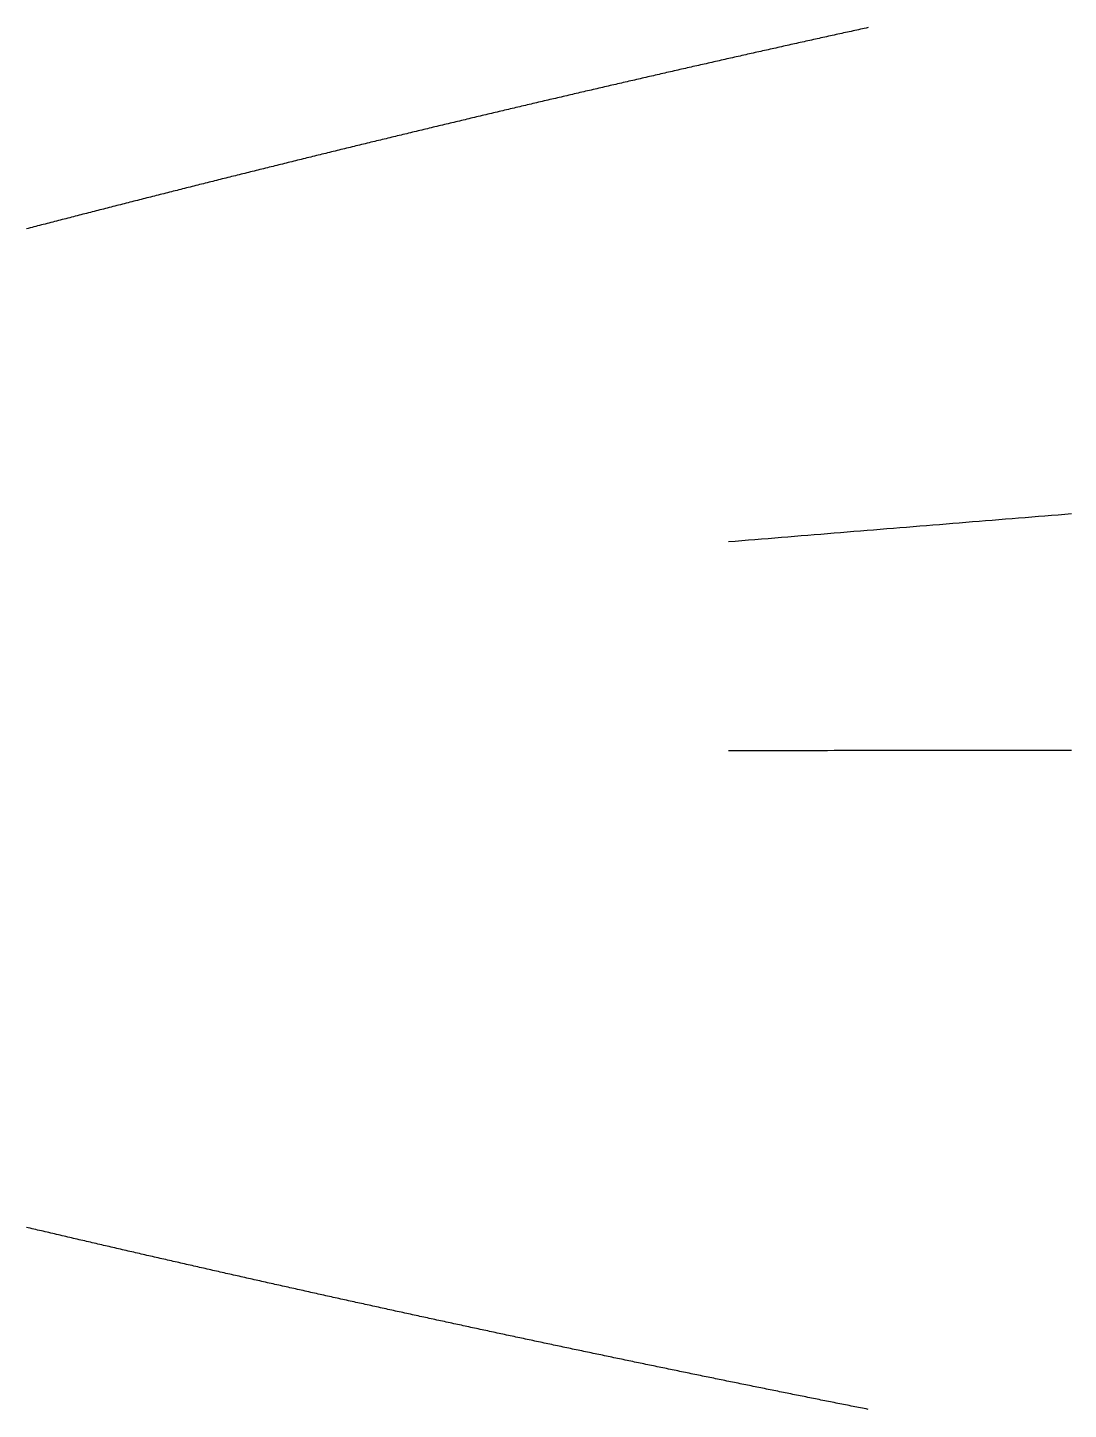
# Model space of a CAD drawing. Header units: metres. Extents: x 0.1 to 1.27, y -0.09 to 0.1.
# Drawn here: x 0.2452 to 0.3921, y -0.0926 to 0.1024 of the extents above; entities that cross this region are included whole.
import ezdxf

# ---------------------------------------------------------------- set-up
doc = ezdxf.new("R2010")
doc.units = ezdxf.units.M

msp = doc.modelspace()

# ---------------------------------------------------------------- linework, layer by layer
at = {"layer": 'CURVE', "color": 5}
for points in [[(0.3638, 0.10243598209555124, 0), (0.3635342542542543, 0.10237786181498942, 0.005204042037599373), (0.36326850850850856, 0.10231971710955111, 0.010408084075198746), (0.3630027627627628, 0.10226154797923627, 0.015612126112798119), (0.362737017017017, 0.10220335442404496, 0.020816168150397493), (0.3624712712712713, 0.10214513644397716, 0.026020210187996867), (0.36220552552552554, 0.10208689403903282, 0.031224252225596237), (0.3619397797797798, 0.10202862720921196, 0.03642829426319561), (0.36167403403403403, 0.10197033595451456, 0.041632336300794985), (0.3614082882882883, 0.10191202027494063, 0.04683637833839436), (0.3611425425425425, 0.1018536801704902, 0.05204042037599373), (0.3608767967967968, 0.10179531564116319, 0.05724446241359311), (0.36061105105105107, 0.10173692668695965, 0.062448504451192474), (0.36034530530530534, 0.10167851330787953, 0.06765254648879185), (0.3600795595595596, 0.10162007550392284, 0.07285658852639122), (0.35981381381381383, 0.10156161327508959, 0.0780606305639906), (0.3595480680680681, 0.10150312662137977, 0.08326467260158997), (0.3592823223223224, 0.10144461554279335, 0.08846871463918934), (0.35901657657657654, 0.1013860800393303, 0.09367275667678872), (0.3587508308308308, 0.1013275201109907, 0.09887679871438809), (0.3584850850850851, 0.1012689357577745, 0.10408084075198747), (0.35821933933933936, 0.10121032697968169, 0.10928488278958684), (0.3579535935935936, 0.10115169377671224, 0.11448892482718621), (0.35768784784784785, 0.10109303614886615, 0.11969296686478559), (0.3574221021021021, 0.10103435409614349, 0.12489700890238495), (0.3571563563563564, 0.10097564761854415, 0.13010105093998434), (0.35689061061061067, 0.10091691671606817, 0.1353050929775837), (0.3566248648648649, 0.10085816138871556, 0.14050913501518308), (0.3563591191191191, 0.10079938163648627, 0.14571317705278244), (0.3560933733733734, 0.10074057745938032, 0.15091721909038183), (0.3558276276276276, 0.1006817488573977, 0.1561212611279812), (0.3555618818818819, 0.10062289583053843, 0.16132530316558058), (0.3552961361361362, 0.10056401837880247, 0.16652934520317994), (0.3550303903903904, 0.1005051165021898, 0.1717333872407793), (0.35476464464464463, 0.10044619020070045, 0.1769374292783787), (0.3544988988988989, 0.10038723947433441, 0.18214147131597805), (0.3542331531531532, 0.10032826432309162, 0.18734551335357744), (0.35396740740740745, 0.10026926474697218, 0.1925495553911768), (0.35370166166166167, 0.10021024074597594, 0.19775359742877618), (0.35343591591591594, 0.10015119232010304, 0.20295763946637554), (0.3531701701701702, 0.10009211946935337, 0.20816168150397493), (0.35290442442442443, 0.10003302219372698, 0.2133657235415743), (0.35263867867867865, 0.09997390049322383, 0.21856976557917368), (0.3523729329329329, 0.0999147543678439, 0.22377380761677304), (0.3521071871871872, 0.09985558381758727, 0.22897784965437243), (0.35184144144144147, 0.09979638884245384, 0.2341818916919718), (0.3515756956956957, 0.09973716944244364, 0.23938593372957118), (0.3513099499499499, 0.09967792561755665, 0.24458997576717054), (0.3510442042042042, 0.0996186573677929, 0.2497940178047699), (0.3507784584584585, 0.09955936469315238, 0.2549980598423693), (0.3505127127127128, 0.099500047593635, 0.2602021018799687), (0.350246966966967, 0.09944070606924085, 0.265406143917568), (0.3499812212212212, 0.09938134011996988, 0.2706101859551674), (0.34971547547547543, 0.09932194974582206, 0.2758142279927668), (0.3494497297297297, 0.09926253494679747, 0.28101827003036617), (0.349183983983984, 0.09920309572289604, 0.2862223120679655), (0.34891823823823825, 0.09914363207411778, 0.2914263541055649), (0.3486524924924925, 0.09908414400046266, 0.2966303961431643), (0.34838674674674674, 0.09902463150193068, 0.30183443818076366), (0.348121001001001, 0.09896509457852186, 0.307038480218363), (0.3478552552552553, 0.09890553323023618, 0.3122425222559624), (0.34758950950950956, 0.09884594745707362, 0.3174465642935618), (0.3473237637637638, 0.09878633725903417, 0.32265060633116116), (0.34705801801801806, 0.09872670263611785, 0.3278546483687605), (0.3467922722722723, 0.09866704358832465, 0.3330586904063599), (0.3465265265265265, 0.09860736011565456, 0.33826273244395927), (0.34626078078078076, 0.09854765221810753, 0.3434667744815586), (0.34599503503503504, 0.09848791989568363, 0.348670816519158), (0.3457292892892893, 0.09842816314838282, 0.3538748585567574), (0.3454635435435436, 0.09836838197620508, 0.35907890059435676), (0.3451977977977978, 0.0983085763791504, 0.3642829426319561), (0.3449320520520521, 0.09824874635721881, 0.3694869846695555), (0.3446663063063063, 0.09818889191041025, 0.3746910267071549), (0.34440056056056056, 0.09812901303872476, 0.37989506874475426), (0.34413481481481484, 0.09806910974216232, 0.3850991107823536), (0.3438690690690691, 0.09800918202072291, 0.390303152819953), (0.34360332332332333, 0.09794922987440653, 0.39550719485755237), (0.34333757757757755, 0.09788925330321317, 0.40071123689515176), (0.3430718318318318, 0.09782925230714286, 0.4059152789327511), (0.3428060860860861, 0.09776922688619555, 0.4111193209703505), (0.34254034034034037, 0.09770917704037126, 0.41632336300794986), (0.34227459459459464, 0.09764910276966995, 0.4215274050455492), (0.34200884884884886, 0.09758900407409163, 0.4267314470831486), (0.3417431031031031, 0.09752888095363632, 0.431935489120748), (0.3414773573573574, 0.09746873340830402, 0.43713953115834736), (0.3412116116116117, 0.09740856143809465, 0.4423435731959467), (0.3409458658658659, 0.09734836504300824, 0.4475476152335461), (0.34068012012012017, 0.09728814422304481, 0.45275165727114547), (0.3404143743743744, 0.09722789897820434, 0.45795569930874486), (0.3401486286286286, 0.09716762930848681, 0.4631597413463442), (0.3398828828828829, 0.09710733521389224, 0.4683637833839436), (0.3396171371371371, 0.0970470166944206, 0.47356782542154297), (0.3393513913913914, 0.0969866737500719, 0.47877186745914235), (0.3390856456456457, 0.09692630638084612, 0.4839759094967417), (0.3388198998998999, 0.09686591458674325, 0.4891799515343411), (0.3385541541541542, 0.0968054983677633, 0.49438399357194046), (0.3382884084084084, 0.09674505772390622, 0.4995880356095398), (0.3380226626626627, 0.09668459265517207, 0.5047920776471392), (0.33775691691691695, 0.09662410316156081, 0.5099961196847386), (0.33749117117117117, 0.09656358924307243, 0.515200161722338), (0.33722542542542544, 0.09650305089970694, 0.5204042037599373), (0.33695967967967966, 0.0964424881314643, 0.5256082457975367), (0.33669393393393393, 0.09638190093834453, 0.530812287835136), (0.3364281881881882, 0.09632128932034764, 0.5360163298727354), (0.3361624424424425, 0.0962606532774736, 0.5412203719103348), (0.33589669669669675, 0.09619999280972241, 0.5464244139479342), (0.33563095095095097, 0.09613930791709402, 0.5516284559855336), (0.3353652052052052, 0.09607859859958852, 0.556832498023133), (0.33509945945945946, 0.09601786485720581, 0.5620365400607323), (0.33483371371371373, 0.09595710668994593, 0.5672405820983317), (0.334567967967968, 0.09589632409780888, 0.572444624135931), (0.3343022222222222, 0.09583551708079459, 0.5776486661735304), (0.3340364764764765, 0.09577468563890314, 0.5828527082111298), (0.3337707307307307, 0.0957138297721345, 0.5880567502487292), (0.333504984984985, 0.09565294948048862, 0.5932607922863286), (0.33323923923923926, 0.09559204476396552, 0.5984648343239279), (0.3329734934934935, 0.09553111562256518, 0.6036688763615273), (0.33270774774774775, 0.09547016205628765, 0.6088729183991266), (0.332442002002002, 0.09540918406513288, 0.614076960436726), (0.3321762562562563, 0.09534818164910085, 0.6192810024743254), (0.33191051051051057, 0.09528715480819158, 0.6244850445119248), (0.3316447647647648, 0.09522610354240504, 0.6296890865495242), (0.331379019019019, 0.09516502785174123, 0.6348931285871235), (0.3311132732732733, 0.09510392773620018, 0.6400971706247229), (0.33084752752752755, 0.09504280319578183, 0.6453012126623223), (0.33058178178178177, 0.09498165423048618, 0.6505052546999216), (0.330316036036036, 0.09492048084031325, 0.655709296737521), (0.3300502902902903, 0.09485928302526306, 0.6609133387751204), (0.3297845445445446, 0.09479806078533555, 0.6661173808127198), (0.32951879879879886, 0.09473681412053075, 0.6713214228503191), (0.3292530530530531, 0.0946755430308486, 0.6765254648879185), (0.3289873073073073, 0.09461424751628915, 0.6817295069255179), (0.32872156156156157, 0.09455292757685235, 0.6869335489631172), (0.32845581581581584, 0.09449158321253821, 0.6921375910007166), (0.32819007007007006, 0.09443021442334677, 0.697341633038316), (0.32792432432432433, 0.09436882120927796, 0.7025456750759154), (0.3276585785785786, 0.09430740357033178, 0.7077497171135148), (0.3273928328328328, 0.09424596150650827, 0.7129537591511141), (0.3271270870870871, 0.09418449501780739, 0.7181578011887135), (0.32686134134134137, 0.09412300410422911, 0.7233618432263129), (0.32659559559559564, 0.09406148876577348, 0.7285658852639122), (0.32632984984984986, 0.09399994900244044, 0.7337699273015116), (0.32606410410410414, 0.09393838481423002, 0.738973969339111), (0.32579835835835835, 0.09387679620114221, 0.7441780113767104), (0.3255326126126126, 0.09381518316317697, 0.7493820534143097), (0.3252668668668669, 0.09375354570033437, 0.7545860954519091), (0.3250011211211211, 0.0936918838126143, 0.7597901374895085), (0.3247353753753754, 0.09363019750001682, 0.7649941795271078), (0.32446962962962966, 0.09356848676254191, 0.7701982215647072), (0.3242038838838839, 0.09350675160018956, 0.7754022636023066), (0.32393813813813815, 0.09344499201295976, 0.780606305639906), (0.32367239239239237, 0.09338320800085252, 0.7858103476775053), (0.32340664664664664, 0.09332139956386783, 0.7910143897151047), (0.3231409009009009, 0.09325956670200565, 0.7962184317527041), (0.3228751551551552, 0.093197709415266, 0.8014224737903035), (0.32260940940940946, 0.09313582770364894, 0.8066265158279028), (0.3223436636636637, 0.09307392156715433, 0.8118305578655022), (0.32207791791791796, 0.09301199100578225, 0.8170345999031016), (0.3218121721721722, 0.09295003601953267, 0.822238641940701), (0.32154642642642645, 0.09288805660840559, 0.8274426839783003), (0.3212806806806807, 0.09282605277240101, 0.8326467260158997), (0.32101493493493494, 0.0927640245115189, 0.8378507680534991), (0.32074918918918915, 0.09270197182575923, 0.8430548100910984), (0.3204834434434435, 0.09263989471512213, 0.8482588521286978), (0.32021769769769776, 0.09257779317960745, 0.8534628941662972), (0.31995195195195203, 0.09251566721921521, 0.8586669362038966), (0.31968620620620625, 0.09245351683394543, 0.863870978241496), (0.31942046046046046, 0.09239134202379808, 0.8690750202790953), (0.3191547147147147, 0.09232914278877317, 0.8742790623166947), (0.3188889689689689, 0.09226691912887071, 0.8794831043542941), (0.31862322322322323, 0.0922046710440907, 0.8846871463918934), (0.3183574774774775, 0.0921423985344331, 0.8898911884294928), (0.3180917317317318, 0.0920801015998979, 0.8950952304670922), (0.317825985985986, 0.09201778024048511, 0.9002992725046916), (0.3175602402402402, 0.09195543445619471, 0.9055033145422909), (0.3172944944944945, 0.09189306424702673, 0.9107073565798903), (0.31702874874874876, 0.09183066961298111, 0.9159113986174897), (0.31676300300300303, 0.09176825055405789, 0.921115440655089), (0.3164972572572573, 0.09170580707025706, 0.9263194826926884), (0.3162315115115115, 0.09164333916157856, 0.9315235247302878), (0.31596576576576574, 0.09158084682802246, 0.9367275667678872), (0.31570002002002, 0.09151833006958869, 0.9419316088054865), (0.3154342742742743, 0.09145578888627727, 0.9471356508430859), (0.31516852852852856, 0.09139322327808821, 0.9523396928806853), (0.3149027827827828, 0.09133063324502144, 0.9575437349182847), (0.31463703703703705, 0.09126801878707706, 0.962747776955884), (0.31437129129129127, 0.09120537990425498, 0.9679518189934834), (0.31410554554554554, 0.09114271659655522, 0.9731558610310828), (0.3138397997997998, 0.09108002886397777, 0.9783599030686821), (0.3135740540540541, 0.09101731670652262, 0.9835639451062815), (0.31330830830830836, 0.09095458012418976, 0.9887679871438809), (0.3130425625625626, 0.0908918191169792, 0.9939720291814803), (0.3127768168168168, 0.09082903368489093, 0.9991760712190796), (0.31251107107107107, 0.09076622382792493, 1.004380113256679), (0.3122453253253253, 0.09070338954608118, 1.0095841552942784), (0.31197957957957956, 0.09064053083935973, 1.0147881973318778), (0.31171383383383383, 0.09057764770776054, 1.0199922393694771), (0.3114480880880881, 0.0905147401512836, 1.0251962814070765), (0.3111823423423424, 0.0904518081699289, 1.030400323444676), (0.3109165965965966, 0.0903888517636964, 1.0356043654822753), (0.31065085085085087, 0.09032587093258618, 1.0408084075198747), (0.31038510510510514, 0.09026286567659819, 1.046012449557474), (0.3101193593593594, 0.09019983599573239, 1.0512164915950735), (0.30985361361361363, 0.09013678188998885, 1.0564205336326729), (0.30958786786786785, 0.09007370335936746, 1.061624575670272), (0.3093221221221221, 0.0900106004038683, 1.0668286177078714), (0.3090563763763764, 0.08994747302349135, 1.0720326597454708), (0.30879063063063067, 0.08988432121823656, 1.0772367017830702), (0.30852488488488494, 0.08982114498810395, 1.0824407438206696), (0.30825913913913916, 0.08975794433309352, 1.087644785858269), (0.3079933933933934, 0.08969471925320527, 1.0928488278958683), (0.30772764764764765, 0.08963146974843916, 1.0980528699334677), (0.3074619019019019, 0.08956819581879524, 1.1032569119710671), (0.3071961561561562, 0.08950489746427345, 1.1084609540086665), (0.3069304104104104, 0.0894415746848738, 1.113664996046266), (0.3066646646646647, 0.08937822748059626, 1.1188690380838653), (0.3063989189189189, 0.0893148558514409, 1.1240730801214647), (0.3061331731731732, 0.08925145979740763, 1.129277122159064), (0.30586742742742745, 0.0891880393184965, 1.1344811641966634), (0.30560168168168167, 0.08912459441470744, 1.1396852062342626), (0.305335935935936, 0.08906112508604055, 1.144889248271862), (0.3050701901901902, 0.08899763133249569, 1.1500932903094614), (0.30480444444444443, 0.08893411315407297, 1.1552973323470608), (0.3045386986986987, 0.08887057055077231, 1.1605013743846602), (0.304272952952953, 0.08880700352259374, 1.1657054164222596), (0.30400720720720725, 0.08874341206953723, 1.170909458459859), (0.30374146146146147, 0.08867979619160277, 1.1761135004974583), (0.30347571571571574, 0.0886161558887904, 1.1813175425350577), (0.30320996996996996, 0.08855249116110009, 1.186521584572657), (0.3029442242242242, 0.08848880200853176, 1.1917256266102565), (0.30267847847847845, 0.08842508843108553, 1.1969296686478559), (0.3024127327327327, 0.08836135042876132, 1.2021337106854553), (0.302146986986987, 0.08829758800155915, 1.2073377527230547), (0.30188124124124127, 0.08823380114947899, 1.212541794760654), (0.3016154954954955, 0.08816998987252081, 1.2177458367982532), (0.30134974974974976, 0.08810615417068467, 1.2229498788358526), (0.30108400400400404, 0.08804229404397053, 1.228153920873452), (0.3008182582582583, 0.08797840949237838, 1.2333579629110514), (0.3005525125125125, 0.08791450051590821, 1.2385620049486508), (0.30028676676676674, 0.08785056711456, 1.2437660469862502), (0.300021021021021, 0.0877866092883338, 1.2489700890238495), (0.2997552752752753, 0.08772262703722959, 1.254174131061449), (0.29948952952952956, 0.0876586203612473, 1.2593781730990483), (0.29922378378378384, 0.08759458926038698, 1.2645822151366477), (0.29895803803803805, 0.0875305337346486, 1.269786257174247), (0.29869229229229227, 0.08746645378403217, 1.2749902992118465), (0.29842654654654655, 0.08740234940853768, 1.2801943412494459), (0.29816080080080076, 0.08733822060816511, 1.2853983832870453), (0.29789505505505504, 0.08727406738291446, 1.2906024253246446), (0.29762930930930925, 0.0872098897327857, 1.2958064673622438), (0.2973635635635636, 0.08714568765777893, 1.3010105093998432), (0.2970978178178178, 0.087081461157894, 1.3062145514374426), (0.2968320720720721, 0.08701721023313098, 1.311418593475042), (0.29656632632632635, 0.08695293488348987, 1.3166226355126414), (0.29630058058058056, 0.08688863510897064, 1.3218266775502407), (0.29603483483483484, 0.08682431090957325, 1.3270307195878401), (0.2957690890890891, 0.08675996228529778, 1.3322347616254395), (0.2955033433433433, 0.08669558923614414, 1.337438803663039), (0.2952375975975976, 0.08663119176211237, 1.3426428457006383), (0.2949718518518519, 0.08656676986320246, 1.3478468877382377), (0.29470610610610615, 0.08650232353941441, 1.353050929775837), (0.2944403603603604, 0.08643785279074816, 1.3582549718134365), (0.29417461461461464, 0.08637335761720376, 1.3634590138510359), (0.29390886886886886, 0.08630883801878118, 1.3686630558886352), (0.2936431231231231, 0.08624429399548042, 1.3738670979262344), (0.29337737737737735, 0.08617972554730147, 1.3790711399638338), (0.2931116316316316, 0.08611513267424435, 1.3842751820014332), (0.2928458858858859, 0.08605051537630902, 1.3894792240390326), (0.29258014014014017, 0.0859858736534955, 1.394683266076632), (0.2923143943943944, 0.08592120750580373, 1.3998873081142313), (0.29204864864864866, 0.08585651693323376, 1.4050913501518307), (0.29178290290290293, 0.08579180193578557, 1.4102953921894301), (0.29151715715715715, 0.08572706251345912, 1.4154994342270295), (0.2912514114114114, 0.08566229866625447, 1.420703476264629), (0.29098566566566564, 0.08559751039417153, 1.4259075183022283), (0.2907199199199199, 0.08553269769721039, 1.4311115603398277), (0.29045417417417413, 0.08546786057537098, 1.436315602377427), (0.2901884284284284, 0.08540299902865327, 1.4415196444150264), (0.28992268268268273, 0.08533811305705734, 1.4467236864526258), (0.28965693693693695, 0.08527320266058307, 1.451927728490225), (0.2893911911911912, 0.08520826783923055, 1.4571317705278244), (0.28912544544544544, 0.08514330859299978, 1.4623358125654238), (0.28885969969969966, 0.08507832492189064, 1.4675398546030232), (0.288593953953954, 0.08501331682590325, 1.4727438966406226), (0.28832820820820815, 0.08494828430503751, 1.477947938678222), (0.2880624624624625, 0.0848832273592935, 1.4831519807158213), (0.28779671671671675, 0.08481814598867116, 1.4883560227534207), (0.28753097097097097, 0.08475304019317045, 1.49356006479102), (0.28726522522522524, 0.08468790997279144, 1.4987641068286195), (0.28699947947947946, 0.08462275532753408, 1.5039681488662189), (0.28673373373373373, 0.08455757625739836, 1.5091721909038183), (0.286467987987988, 0.08449237276238432, 1.5143762329414177), (0.2862022422422422, 0.08442714484249188, 1.519580274979017), (0.2859364964964965, 0.08436189249772107, 1.5247843170166164), (0.2856707507507507, 0.0842966157280719, 1.5299883590542156), (0.28540500500500504, 0.08423131453354436, 1.535192401091815), (0.28513925925925926, 0.08416598891413844, 1.5403964431294144), (0.2848735135135135, 0.08410063886985408, 1.5456004851670138), (0.2846077677677678, 0.08403526440069138, 1.5508045272046131), (0.284342022022022, 0.08396986550665024, 1.5560085692422125), (0.28407627627627624, 0.08390444218773069, 1.561212611279812), (0.2838105305305305, 0.08383899444393271, 1.5664166533174113), (0.2835447847847848, 0.08377352227525632, 1.5716206953550107), (0.2832790390390391, 0.08370802568170152, 1.57682473739261), (0.28301329329329333, 0.08364250466326824, 1.5820287794302095), (0.28274754754754755, 0.08357695921995653, 1.5872328214678089), (0.2824818018018018, 0.08351138935176639, 1.5924368635054083), (0.282216056056056, 0.08344579505869773, 1.5976409055430076), (0.2819503103103103, 0.08338017634075065, 1.602844947580607), (0.28168456456456453, 0.0833145331979251, 1.6080489896182062), (0.2814188188188188, 0.08324886563022107, 1.6132530316558056), (0.2811530730730731, 0.08318317363763858, 1.618457073693405), (0.2808873273273273, 0.08311745722017755, 1.6236611157310044), (0.2806215815815816, 0.08305171637783808, 1.6288651577686037), (0.28035583583583584, 0.08298595111062006, 1.6340691998062031), (0.2800900900900901, 0.08292016141852354, 1.6392732418438025), (0.2798243443443444, 0.08285434730154852, 1.644477283881402), (0.2795585985985986, 0.08278850875969494, 1.6496813259190013), (0.2792928528528528, 0.08272264579296286, 1.6548853679566007), (0.27902710710710704, 0.08265675840135224, 1.6600894099942), (0.27876136136136137, 0.0825908465848631, 1.6652934520317995), (0.27849561561561564, 0.08252491034349539, 1.6704974940693988), (0.27822986986986986, 0.08245894967724912, 1.6757015361069982), (0.27796412412412413, 0.08239296458612429, 1.6809055781445976), (0.27769837837837835, 0.08232695507012089, 1.6861096201821968), (0.2774326326326326, 0.08226092112923893, 1.6913136622197962), (0.2771668868868869, 0.08219486276347839, 1.6965177042573956), (0.2769011411411411, 0.08212877997283924, 1.701721746294995), (0.27663539539539544, 0.08206267275732153, 1.7069257883325943), (0.27636964964964966, 0.0819965411169252, 1.7121298303701937), (0.2761039039039039, 0.08193038505165023, 1.7173338724077931), (0.2758381581581582, 0.08186420456149673, 1.7225379144453925), (0.27557241241241237, 0.08179799964646453, 1.727741956482992), (0.27530666666666664, 0.08173177030655374, 1.7329459985205913), (0.2750409209209209, 0.0816655165417643, 1.7381500405581907), (0.27477517517517513, 0.08159923835209622, 1.74335408259579), (0.2745094294294294, 0.08153293573754952, 1.7485581246333894), (0.2742436836836837, 0.08146660869812417, 1.7537621666709888), (0.27397793793793795, 0.08140025723382016, 1.7589662087085882), (0.2737121921921922, 0.08133388134463748, 1.7641702507461874), (0.2734464464464465, 0.08126748103057613, 1.7693742927837868), (0.2731807007007007, 0.08120105629163608, 1.7745783348213862), (0.27291495495495494, 0.08113460712781735, 1.7797823768589855), (0.2726492092092092, 0.08106813353911994, 1.784986418896585), (0.2723834634634634, 0.08100163552554383, 1.7901904609341843), (0.2721177177177177, 0.080935113087089, 1.7953945029717837), (0.271851971971972, 0.0808685662237555, 1.800598545009383), (0.27158622622622625, 0.08080199493554326, 1.8058025870469825), (0.27132048048048046, 0.08073539922245232, 1.8110066290845819), (0.27105473473473474, 0.08066877908448263, 1.8162106711221813), (0.27078898898898895, 0.08060213452163419, 1.8214147131597807), (0.2705232432432433, 0.08053546553390704, 1.82661875519738), (0.2702574974974975, 0.08046877212130112, 1.8318227972349794), (0.2699917517517518, 0.08040205428381646, 1.8370268392725788), (0.269726006006006, 0.08033531202145301, 1.842230881310178), (0.2694602602602602, 0.0802685453342108, 1.8474349233477774), (0.26919451451451454, 0.08020175422208985, 1.8526389653853768), (0.26892876876876876, 0.08013493868509007, 1.8578430074229761), (0.26866302302302303, 0.08006809872321154, 1.8630470494605755), (0.2683972772772773, 0.0800012343364542, 1.868251091498175), (0.2681315315315315, 0.07993434552481804, 1.8734551335357743), (0.2678657857857858, 0.07986743228830313, 1.8786591755733737), (0.26760004004004, 0.07980049462690934, 1.883863217610973), (0.2673342942942943, 0.07973353254063678, 1.8890672596485725), (0.2670685485485486, 0.0796665460294854, 1.8942713016861719), (0.26680280280280283, 0.07959953509345513, 1.8994753437237712), (0.26653705705705705, 0.07953249973254607, 1.9046793857613706), (0.26627131131131127, 0.07946543994675813, 1.90988342779897), (0.26600556556556554, 0.07939835573609137, 1.9150874698365694), (0.2657398198198198, 0.07933124710054575, 1.9202915118741686), (0.2654740740740741, 0.07926411404012125, 1.925495553911768), (0.26520832832832836, 0.07919695655481788, 1.9306995959493674), (0.2649425825825826, 0.07912977464463562, 1.9359036379869667), (0.26467683683683685, 0.07906256830957452, 1.9411076800245661), (0.2644110910910911, 0.07899533754963449, 1.9463117220621655), (0.26414534534534534, 0.07892808236481556, 1.951515764099765), (0.2638795995995996, 0.07886080275511775, 1.9567198061373643), (0.26361385385385383, 0.07879349872054099, 1.9619238481749637), (0.2633481081081081, 0.07872617026108537, 1.967127890212563), (0.2630823623623623, 0.07865881737675078, 1.9723319322501625), (0.26281661661661654, 0.07859144006753728, 1.9775359742877618), (0.26255087087087087, 0.07852403833344487, 1.9827400163253612), (0.26228512512512514, 0.07845661217447349, 1.9879440583629606), (0.2620193793793794, 0.07838916159062316, 1.99314810040056), (0.26175363363363363, 0.07832168658189388, 1.9983521424381592), (0.26148788788788785, 0.07825418714828562, 2.003556184475759), (0.2612221421421422, 0.07818666328979844, 2.008760226513358), (0.2609563963963964, 0.07811911500643222, 2.0139642685509576), (0.26069065065065067, 0.07805154229818707, 2.0191683105885567), (0.2604249049049049, 0.07798394516506289, 2.0243723526261563), (0.26015915915915916, 0.07791632360705975, 2.0295763946637555), (0.2598934134134134, 0.0778486776241776, 2.034780436701355), (0.25962766766766765, 0.07778100721641644, 2.0399844787389543), (0.259361921921922, 0.07771331238377628, 2.0451885207765534), (0.2590961761761762, 0.07764559312625707, 2.050392562814153), (0.25883043043043047, 0.07757784944385887, 2.055596604851752), (0.2585646846846847, 0.07751008133658162, 2.060800646889352), (0.2582989389389389, 0.07744228880442533, 2.066004688926951), (0.2580331931931932, 0.07737447184738999, 2.0712087309645506), (0.2577674474474475, 0.07730663046547562, 2.0764127730021498), (0.2575017017017017, 0.07723876465868215, 2.0816168150397494), (0.257235955955956, 0.07717087442700966, 2.0868208570773485), (0.2569702102102102, 0.07710295977045806, 2.092024899114948), (0.25670446446446443, 0.07703502068902737, 2.0972289411525473), (0.2564387187187187, 0.07696705718271765, 2.102432983190147), (0.2561729729729729, 0.0768990692515288, 2.107637025227746), (0.2559072272272272, 0.07683105689546087, 2.1128410672653457), (0.25564148148148147, 0.07676302011451383, 2.118045109302945), (0.25537573573573574, 0.0766949589086877, 2.123249151340544), (0.25510998998999, 0.07662687327798241, 2.1284531933781436), (0.25484424424424423, 0.07655876322239805, 2.133657235415743), (0.25457849849849856, 0.07649062874193453, 2.1388612774533424), (0.2543127527527527, 0.07642246983659184, 2.1440653194909416), (0.254047007007007, 0.07635428650637006, 2.149269361528541), (0.25378126126126127, 0.07628607875126911, 2.1544734035661404), (0.2535155155155155, 0.076217846571289, 2.15967744560374), (0.25324976976976976, 0.07614958996642976, 2.164881487641339), (0.25298402402402403, 0.07608130893669131, 2.1700855296789388), (0.2527182782782783, 0.07601300348207372, 2.175289571716538), (0.2524525325325326, 0.07594467360257694, 2.1804936137541375), (0.2521867867867868, 0.07587631929820092, 2.1856976557917367), (0.251921041041041, 0.07580794056894578, 2.1909016978293363), (0.2516552952952953, 0.0757395374148114, 2.1961057398669355), (0.25138954954954956, 0.07567110983579783, 2.2013097819045346), (0.25112380380380384, 0.07560265783190503, 2.2065138239421342), (0.25085805805805805, 0.07553418140313302, 2.2117178659797334), (0.2505923123123123, 0.07546568054948177, 2.216921908017333), (0.25032656656656654, 0.0753971552709513, 2.222125950054932), (0.2500608208208208, 0.07532860556754159, 2.227329992092532), (0.2497950750750751, 0.07526003143925263, 2.232534034130131), (0.2495293293293293, 0.07519143288608442, 2.2377380761677306), (0.2492635835835836, 0.07512280990803696, 2.2429421182053297), (0.24899783783783783, 0.07505416250511021, 2.2481461602429293), (0.2487320920920921, 0.07498549067730423, 2.2533502022805285), (0.2484663463463464, 0.07491679442461895, 2.258554244318128), (0.24820060060060056, 0.07484807374705435, 2.2637582863557273), (0.2479348548548549, 0.07477932864461051, 2.268962328393327), (0.2476691091091091, 0.07471055911728733, 2.274166370430926), (0.24740336336336335, 0.07464176516508489, 2.2793704124685252), (0.24713761761761763, 0.07457294678800311, 2.284574454506125), (0.24687187187187187, 0.07450410398604201, 2.289778496543724), (0.2466061261261261, 0.0744352367592016, 2.2949825385813236), (0.24634038038038036, 0.07436634510748186, 2.300186580618923), (0.24607463463463464, 0.07429742903088277, 2.3053906226565224), (0.24580888888888894, 0.07422848852940438, 2.3105946646941216), (0.24554314314314316, 0.07415952360304659, 2.315798706731721), (0.2452773973973974, 0.07409053425180946, 2.3210027487693203), (0.24501165165165162, 0.07402152047569296, 2.32620679080692)], [(0.39248572572572565, 0.033774751464538094, 4.928227809606606), (0.39155561561561564, 0.03369947526284873, 4.9334318516442055), (0.39062550550550557, 0.03362417643295879, 4.938635893681805), (0.3896953953953953, 0.0335488549748683, 4.943839935719405), (0.38876528528528514, 0.03347351088857728, 4.949043977757004), (0.38783517517517524, 0.03339814417408573, 4.954248019794603), (0.38690506506506506, 0.03332275483139364, 4.959452061832202), (0.3859749549549548, 0.033247342860500996, 4.964656103869802), (0.3850448448448448, 0.033171908261407854, 4.969860145907401), (0.38411473473473473, 0.03309645103411418, 4.975064187945001), (0.38318462462462466, 0.03302097117861999, 4.9802682299826), (0.3822545145145143, 0.032945468694925276, 4.9854722720202), (0.38132440440440435, 0.03286994358303006, 4.990676314057799), (0.3803942942942942, 0.032794395842934344, 4.995880356095398), (0.37946418418418415, 0.03271882547463813, 5.001084398132997), (0.378534074074074, 0.032643232478141396, 5.006288440170597), (0.3776039639639639, 0.032567616853444184, 5.0114924822081965), (0.3766738538538538, 0.03249197860054648, 5.016696524245796), (0.37574374374374375, 0.032416317719448286, 5.021900566283395), (0.37481363363363357, 0.032340634210149606, 5.027104608320994), (0.37388352352352344, 0.032264928072650446, 5.032308650358594), (0.37295341341341337, 0.032189199306950834, 5.037512692396193), (0.37202330330330324, 0.032113447913050736, 5.042716734433792), (0.37109319319319317, 0.03203767389095019, 5.047920776471392), (0.37016308308308293, 0.03196187724064916, 5.053124818508992), (0.36923297297297286, 0.031886057962147676, 5.058328860546591), (0.3683028628628628, 0.03181021605544575, 5.06353290258419), (0.3673727527527527, 0.03173435152054338, 5.068736944621789), (0.36644264264264254, 0.03165846435744054, 5.073940986659389), (0.36551253253253246, 0.031582554566137275, 5.079145028696988), (0.3645824224224224, 0.03150662214663358, 5.0843490707345875), (0.36365231231231226, 0.03143066709892944, 5.089553112772187), (0.3627222022022023, 0.03135468942302487, 5.094757154809786), (0.36179209209209195, 0.031278689118919886, 5.099961196847386), (0.3608619819819819, 0.031202666186614467, 5.105165238884985), (0.35993187187187187, 0.031126620626108648, 5.110369280922584), (0.3590017617617618, 0.031050552437402408, 5.115573322960183), (0.3580716516516515, 0.030974461620495736, 5.1207773649977835), (0.3571415415415414, 0.030898348175388682, 5.125981407035383), (0.3562114314314314, 0.030822212102081234, 5.131185449072982), (0.3552813213213214, 0.03074605340057339, 5.136389491110581), (0.35435121121121105, 0.030669872070865127, 5.141593533148181), (0.3534211011011011, 0.030593668112956503, 5.14679757518578), (0.35249099099099096, 0.030517441526847496, 5.152001617223379), (0.3515608808808809, 0.0304411923125381, 5.1572056592609785), (0.3506307707707706, 0.030364920470028298, 5.162409701298579), (0.3497006606606606, 0.030288625999318163, 5.167613743336178), (0.34877055055055056, 0.030212308900407655, 5.172817785373777), (0.34784044044044043, 0.030135969173296768, 5.178021827411376), (0.3469103303303303, 0.030059606817985536, 5.183225869448975), (0.3459802202202201, 0.029983221834473932, 5.188429911486575), (0.3450501101101101, 0.029906814222761993, 5.1936339535241745), (0.34412, 0.02983038398284969, 5.198837995561774)]]:
    msp.add_polyline3d(points, dxfattribs=at)
at = {"layer": 'CURVE', "color": 4}
for points in [[(0.39248572572572565, 0.00039299798024282546, 4.928227809606606), (0.39155561561561564, 0.0003921220777673146, 4.9334318516442055), (0.39062550550550557, 0.00039124591199247126, 4.938635893681805), (0.3896953953953953, 0.00039036948291831276, 4.943839935719405), (0.38876528528528514, 0.0003894927905448212, 4.949043977757004), (0.38783517517517524, 0.0003886158348720152, 4.954248019794603), (0.38690506506506506, 0.00038773861589987536, 4.959452061832202), (0.3859749549549548, 0.00038686113362842176, 4.964656103869802), (0.3850448448448448, 0.0003859833880576341, 4.969860145907401), (0.38411473473473473, 0.000385105379187532, 4.975064187945001), (0.38318462462462466, 0.0003842271070181058, 4.9802682299826), (0.3822545145145143, 0.0003833485715493382, 4.9854722720202), (0.38132440440440435, 0.00038246977278127276, 4.990676314057799), (0.3803942942942942, 0.0003815907107138657, 4.995880356095398), (0.37946418418418415, 0.0003807113853471349, 5.001084398132997), (0.378534074074074, 0.0003798317966810896, 5.006288440170597), (0.3776039639639639, 0.0003789519447157103, 5.0114924822081965), (0.3766738538538538, 0.0003780718294510168, 5.016696524245796), (0.37574374374374375, 0.0003771914508869989, 5.021900566283395), (0.37481363363363357, 0.00037631080902364846, 5.027104608320994), (0.37388352352352344, 0.00037542990386098284, 5.032308650358594), (0.37295341341341337, 0.00037454873539899316, 5.037512692396193), (0.37202330330330324, 0.0003736673036376702, 5.042716734433792), (0.37109319319319317, 0.000372785608577024, 5.047920776471392), (0.37016308308308293, 0.0003719036502170624, 5.053124818508992), (0.36923297297297286, 0.0003710214285577772, 5.058328860546591), (0.3683028628628628, 0.000370138943599159, 5.06353290258419), (0.3673727527527527, 0.0003692561953412258, 5.068736944621789), (0.36644264264264254, 0.00036837318378395964, 5.073940986659389), (0.36551253253253246, 0.0003674899089273786, 5.079145028696988), (0.3645824224224224, 0.0003666063707714733, 5.0843490707345875), (0.36365231231231226, 0.0003657225693162262, 5.089553112772187), (0.3627222022022023, 0.0003648385045616818, 5.094757154809786), (0.36179209209209195, 0.0003639541765077959, 5.099961196847386), (0.3608619819819819, 0.00036306958515459507, 5.105165238884985), (0.35993187187187187, 0.0003621847305020615, 5.110369280922584), (0.3590017617617618, 0.00036129961255021263, 5.115573322960183), (0.3580716516516515, 0.0003604142312990396, 5.1207773649977835), (0.3571415415415414, 0.00035952858674852473, 5.125981407035383), (0.3562114314314314, 0.00035864267889871356, 5.131185449072982), (0.3552813213213214, 0.00035775650774955956, 5.136389491110581), (0.35435121121121105, 0.000356870073301082, 5.141593533148181), (0.3534211011011011, 0.0003559833755532902, 5.14679757518578), (0.35249099099099096, 0.00035509641450616415, 5.152001617223379), (0.3515608808808809, 0.00035420919015972377, 5.1572056592609785), (0.3506307707707706, 0.0003533217025139591, 5.162409701298579), (0.3497006606606606, 0.0003524339515688621, 5.167613743336178), (0.34877055055055056, 0.0003515459373244498, 5.172817785373777), (0.34784044044044043, 0.00035065765978071367, 5.178021827411376), (0.3469103303303303, 0.0003497691189376353, 5.183225869448975), (0.3459802202202201, 0.000348880314795251, 5.188429911486575), (0.3450501101101101, 0.00034799124735354294, 5.1936339535241745), (0.34412, 0.0003471019166125109, 5.198837995561774)], [(0.3638, -0.09263261713500377, 0), (0.3635342542542543, -0.0925800586626159, 0.005204042037599373), (0.36326850850850856, -0.09252747810350996, 0.010408084075198746), (0.3630027627627628, -0.09247487545768593, 0.015612126112798119), (0.362737017017017, -0.09242225072514383, 0.020816168150397493), (0.3624712712712713, -0.0923696039058837, 0.026020210187996867), (0.36220552552552554, -0.09231693499990547, 0.031224252225596237), (0.3619397797797798, -0.09226424400720917, 0.03642829426319561), (0.36167403403403403, -0.09221153092779479, 0.041632336300794985), (0.3614082882882883, -0.09215879576166236, 0.04683637833839436), (0.3611425425425425, -0.09210603850881185, 0.05204042037599373), (0.3608767967967968, -0.09205325916924327, 0.05724446241359311), (0.36061105105105107, -0.09200045774295665, 0.062448504451192474), (0.36034530530530534, -0.09194763422995193, 0.06765254648879185), (0.3600795595595596, -0.09189478863022915, 0.07285658852639122), (0.35981381381381383, -0.0918419209437883, 0.0780606305639906), (0.3595480680680681, -0.09178903117062939, 0.08326467260158997), (0.3592823223223224, -0.0917361193107524, 0.08846871463918934), (0.35901657657657654, -0.09168318536415732, 0.09367275667678872), (0.3587508308308308, -0.09163022933084419, 0.09887679871438809), (0.3584850850850851, -0.091577251210813, 0.10408084075198747), (0.35821933933933936, -0.09152425100406372, 0.10928488278958684), (0.3579535935935936, -0.0914712287105964, 0.11448892482718621), (0.35768784784784785, -0.09141818433041099, 0.11969296686478559), (0.3574221021021021, -0.09136511786350753, 0.12489700890238495), (0.3571563563563564, -0.091312029309886, 0.13010105093998434), (0.35689061061061067, -0.09125891866954637, 0.1353050929775837), (0.3566248648648649, -0.09120578594248868, 0.14050913501518308), (0.3563591191191191, -0.09115263112871291, 0.14571317705278244), (0.3560933733733734, -0.09109945422821909, 0.15091721909038183), (0.3558276276276276, -0.0910462552410072, 0.1561212611279812), (0.3555618818818819, -0.09099303416707726, 0.16132530316558058), (0.3552961361361362, -0.09093979100642922, 0.16652934520317994), (0.3550303903903904, -0.09088652575906311, 0.1717333872407793), (0.35476464464464463, -0.09083323842497895, 0.1769374292783787), (0.3544988988988989, -0.09077992900417671, 0.18214147131597805), (0.3542331531531532, -0.0907265974966564, 0.18734551335357744), (0.35396740740740745, -0.09067324390241802, 0.1925495553911768), (0.35370166166166167, -0.09061986822146156, 0.19775359742877618), (0.35343591591591594, -0.09056647045378705, 0.20295763946637554), (0.3531701701701702, -0.09051305059939448, 0.20816168150397493), (0.35290442442442443, -0.09045960865828381, 0.2133657235415743), (0.35263867867867865, -0.09040614463045507, 0.21856976557917368), (0.3523729329329329, -0.09035265851590829, 0.22377380761677304), (0.3521071871871872, -0.09029915031464343, 0.22897784965437243), (0.35184144144144147, -0.09024562002666049, 0.2341818916919718), (0.3515756956956957, -0.0901920676519595, 0.23938593372957118), (0.3513099499499499, -0.0901384931905404, 0.24458997576717054), (0.3510442042042042, -0.09008489664240328, 0.2497940178047699), (0.3507784584584585, -0.09003127800754807, 0.2549980598423693), (0.3505127127127128, -0.0899776372859748, 0.2602021018799687), (0.350246966966967, -0.08992397447768345, 0.265406143917568), (0.3499812212212212, -0.089870289582674, 0.2706101859551674), (0.34971547547547543, -0.0898165826009465, 0.2758142279927668), (0.3494497297297297, -0.08976285353250095, 0.28101827003036617), (0.349183983983984, -0.08970910237733733, 0.2862223120679655), (0.34891823823823825, -0.08965532913545564, 0.2914263541055649), (0.3486524924924925, -0.08960153380685587, 0.2966303961431643), (0.34838674674674674, -0.08954771639153802, 0.30183443818076366), (0.348121001001001, -0.08949387688950212, 0.307038480218363), (0.3478552552552553, -0.08944001530074816, 0.3122425222559624), (0.34758950950950956, -0.0893861316252761, 0.3174465642935618), (0.3473237637637638, -0.08933222586308599, 0.32265060633116116), (0.34705801801801806, -0.0892782980141778, 0.3278546483687605), (0.3467922722722723, -0.08922434807855156, 0.3330586904063599), (0.3465265265265265, -0.08917037605620722, 0.33826273244395927), (0.34626078078078076, -0.08911638194714484, 0.3434667744815586), (0.34599503503503504, -0.08906236575136438, 0.348670816519158), (0.3457292892892893, -0.08900832746886585, 0.3538748585567574), (0.3454635435435436, -0.08895426709964925, 0.35907890059435676), (0.3451977977977978, -0.08890018464371457, 0.3642829426319561), (0.3449320520520521, -0.08884608010106185, 0.3694869846695555), (0.3446663063063063, -0.08879195347169103, 0.3746910267071549), (0.34440056056056056, -0.08873780475560217, 0.37989506874475426), (0.34413481481481484, -0.0886836339527952, 0.3850991107823536), (0.3438690690690691, -0.0886294410632702, 0.390303152819953), (0.34360332332332333, -0.0885752260870271, 0.39550719485755237), (0.34333757757757755, -0.08852098902406594, 0.40071123689515176), (0.3430718318318318, -0.08846672987438671, 0.4059152789327511), (0.3428060860860861, -0.08841244863798943, 0.4111193209703505), (0.34254034034034037, -0.08835814531487406, 0.41632336300794986), (0.34227459459459464, -0.08830381990504063, 0.4215274050455492), (0.34200884884884886, -0.08824947240848911, 0.4267314470831486), (0.3417431031031031, -0.08819510282521954, 0.431935489120748), (0.3414773573573574, -0.08814071115523192, 0.43713953115834736), (0.3412116116116117, -0.0880862973985262, 0.4423435731959467), (0.3409458658658659, -0.08803186155510241, 0.4475476152335461), (0.34068012012012017, -0.08797740362496057, 0.45275165727114547), (0.3404143743743744, -0.08792292360810064, 0.45795569930874486), (0.3401486286286286, -0.08786842150452265, 0.4631597413463442), (0.3398828828828829, -0.0878138973142266, 0.4683637833839436), (0.3396171371371371, -0.08775935103721245, 0.47356782542154297), (0.3393513913913914, -0.0877047826734803, 0.47877186745914235), (0.3390856456456457, -0.08765019222303001, 0.4839759094967417), (0.3388198998998999, -0.08759557968586168, 0.4891799515343411), (0.3385541541541542, -0.08754094506197528, 0.49438399357194046), (0.3382884084084084, -0.08748628835137076, 0.4995880356095398), (0.3380226626626627, -0.08743160955404825, 0.5047920776471392), (0.33775691691691695, -0.08737690867000764, 0.5099961196847386), (0.33749117117117117, -0.08732218569924895, 0.515200161722338), (0.33722542542542544, -0.08726744064177219, 0.5204042037599373), (0.33695967967967966, -0.08721267349757736, 0.5256082457975367), (0.33669393393393393, -0.08715788426666447, 0.530812287835136), (0.3364281881881882, -0.08710307294903352, 0.5360163298727354), (0.3361624424424425, -0.0870482395446845, 0.5412203719103348), (0.33589669669669675, -0.0869933840536174, 0.5464244139479342), (0.33563095095095097, -0.0869385064758322, 0.5516284559855336), (0.3353652052052052, -0.08688360681132898, 0.556832498023133), (0.33509945945945946, -0.08682868506010767, 0.5620365400607323), (0.33483371371371373, -0.08677374122216829, 0.5672405820983317), (0.334567967967968, -0.08671877529751085, 0.572444624135931), (0.3343022222222222, -0.08666378728613532, 0.5776486661735304), (0.3340364764764765, -0.08660877718804173, 0.5828527082111298), (0.3337707307307307, -0.08655374500323007, 0.5880567502487292), (0.333504984984985, -0.08649869073170036, 0.5932607922863286), (0.33323923923923926, -0.08644361437345258, 0.5984648343239279), (0.3329734934934935, -0.08638851592848669, 0.6036688763615273), (0.33270774774774775, -0.08633339539680276, 0.6088729183991266), (0.332442002002002, -0.08627825277840076, 0.614076960436726), (0.3321762562562563, -0.0862230880732807, 0.6192810024743254), (0.33191051051051057, -0.08616790128144255, 0.6244850445119248), (0.3316447647647648, -0.08611269240288635, 0.6296890865495242), (0.331379019019019, -0.08605746143761205, 0.6348931285871235), (0.3311132732732733, -0.08600220838561971, 0.6400971706247229), (0.33084752752752755, -0.0859469332469093, 0.6453012126623223), (0.33058178178178177, -0.08589163602148081, 0.6505052546999216), (0.330316036036036, -0.08583631670933423, 0.655709296737521), (0.3300502902902903, -0.08578097531046962, 0.6609133387751204), (0.3297845445445446, -0.08572561182488693, 0.6661173808127198), (0.32951879879879886, -0.08567022625258616, 0.6713214228503191), (0.3292530530530531, -0.08561481859356733, 0.6765254648879185), (0.3289873073073073, -0.0855593888478304, 0.6817295069255179), (0.32872156156156157, -0.08550393701537543, 0.6869335489631172), (0.32845581581581584, -0.0854484630962024, 0.6921375910007166), (0.32819007007007006, -0.08539296709031127, 0.697341633038316), (0.32792432432432433, -0.0853374489977021, 0.7025456750759154), (0.3276585785785786, -0.08528190881837483, 0.7077497171135148), (0.3273928328328328, -0.08522634655232951, 0.7129537591511141), (0.3271270870870871, -0.08517076219956612, 0.7181578011887135), (0.32686134134134137, -0.08511515576008466, 0.7233618432263129), (0.32659559559559564, -0.08505952723388513, 0.7285658852639122), (0.32632984984984986, -0.08500387662096753, 0.7337699273015116), (0.32606410410410414, -0.08494820392133186, 0.738973969339111), (0.32579835835835835, -0.08489250913497813, 0.7441780113767104), (0.3255326126126126, -0.08483679226190634, 0.7493820534143097), (0.3252668668668669, -0.08478105330211644, 0.7545860954519091), (0.3250011211211211, -0.0847252922556085, 0.7597901374895085), (0.3247353753753754, -0.08466950912238247, 0.7649941795271078), (0.32446962962962966, -0.08461370390243839, 0.7701982215647072), (0.3242038838838839, -0.08455787659577625, 0.7754022636023066), (0.32393813813813815, -0.08450202720239602, 0.780606305639906), (0.32367239239239237, -0.0844461557222977, 0.7858103476775053), (0.32340664664664664, -0.08439026215548134, 0.7910143897151047), (0.3231409009009009, -0.08433434650194692, 0.7962184317527041), (0.3228751551551552, -0.08427840876169441, 0.8014224737903035), (0.32260940940940946, -0.08422244893472385, 0.8066265158279028), (0.3223436636636637, -0.0841664670210352, 0.8118305578655022), (0.32207791791791796, -0.08411046302062851, 0.8170345999031016), (0.3218121721721722, -0.0840544369335037, 0.822238641940701), (0.32154642642642645, -0.08399838875966086, 0.8274426839783003), (0.3212806806806807, -0.08394231849909994, 0.8326467260158997), (0.32101493493493494, -0.08388622615182094, 0.8378507680534991), (0.32074918918918915, -0.08383011171782388, 0.8430548100910984), (0.3204834434434435, -0.08377397519710876, 0.8482588521286978), (0.32021769769769776, -0.08371781658967557, 0.8534628941662972), (0.31995195195195203, -0.08366163589552432, 0.8586669362038966), (0.31968620620620625, -0.08360543311465497, 0.863870978241496), (0.31942046046046046, -0.08354920824706756, 0.8690750202790953), (0.3191547147147147, -0.0834929612927621, 0.8742790623166947), (0.3188889689689689, -0.08343669225173851, 0.8794831043542941), (0.31862322322322323, -0.08338040112399693, 0.8846871463918934), (0.3183574774774775, -0.08332408790953723, 0.8898911884294928), (0.3180917317317318, -0.08326775260835949, 0.8950952304670922), (0.317825985985986, -0.08321139522046367, 0.9002992725046916), (0.3175602402402402, -0.08315501574584977, 0.9055033145422909), (0.3172944944944945, -0.08309861418451782, 0.9107073565798903), (0.31702874874874876, -0.08304219053646777, 0.9159113986174897), (0.31676300300300303, -0.08298574480169969, 0.921115440655089), (0.3164972572572573, -0.08292927698021352, 0.9263194826926884), (0.3162315115115115, -0.08287278707200928, 0.9315235247302878), (0.31596576576576574, -0.08281627507708696, 0.9367275667678872), (0.31570002002002, -0.08275974099544658, 0.9419316088054865), (0.3154342742742743, -0.08270318482708815, 0.9471356508430859), (0.31516852852852856, -0.08264660657201163, 0.9523396928806853), (0.3149027827827828, -0.08259000623021703, 0.9575437349182847), (0.31463703703703705, -0.08253338380170439, 0.962747776955884), (0.31437129129129127, -0.08247673928647366, 0.9679518189934834), (0.31410554554554554, -0.08242007268452486, 0.9731558610310828), (0.3138397997997998, -0.082363383995858, 0.9783599030686821), (0.3135740540540541, -0.08230667322047307, 0.9835639451062815), (0.31330830830830836, -0.08224994035837006, 0.9887679871438809), (0.3130425625625626, -0.082193185409549, 0.9939720291814803), (0.3127768168168168, -0.08213640837400986, 0.9991760712190796), (0.31251107107107107, -0.08207960925175264, 1.004380113256679), (0.3122453253253253, -0.08202278804277735, 1.0095841552942784), (0.31197957957957956, -0.081965944747084, 1.0147881973318778), (0.31171383383383383, -0.0819090793646726, 1.0199922393694771), (0.3114480880880881, -0.08185219189554309, 1.0251962814070765), (0.3111823423423424, -0.08179528233969556, 1.030400323444676), (0.3109165965965966, -0.08173835069712994, 1.0356043654822753), (0.31065085085085087, -0.08168139696784622, 1.0408084075198747), (0.31038510510510514, -0.08162442115184447, 1.046012449557474), (0.3101193593593594, -0.08156742324912462, 1.0512164915950735), (0.30985361361361363, -0.08151040325968673, 1.0564205336326729), (0.30958786786786785, -0.08145336118353075, 1.061624575670272), (0.3093221221221221, -0.0813962970206567, 1.0668286177078714), (0.3090563763763764, -0.08133921077106458, 1.0720326597454708), (0.30879063063063067, -0.08128210243475441, 1.0772367017830702), (0.30852488488488494, -0.08122497201172615, 1.0824407438206696), (0.30825913913913916, -0.08116781950197982, 1.087644785858269), (0.3079933933933934, -0.08111064490551544, 1.0928488278958683), (0.30772764764764765, -0.08105344822233297, 1.0980528699334677), (0.3074619019019019, -0.08099622945243246, 1.1032569119710671), (0.3071961561561562, -0.08093898859581385, 1.1084609540086665), (0.3069304104104104, -0.08088172565247716, 1.113664996046266), (0.3066646646646647, -0.08082444062242243, 1.1188690380838653), (0.3063989189189189, -0.08076713350564962, 1.1240730801214647), (0.3061331731731732, -0.08070980430215875, 1.129277122159064), (0.30586742742742745, -0.08065245301194982, 1.1344811641966634), (0.30560168168168167, -0.08059507963502278, 1.1396852062342626), (0.305335935935936, -0.08053768417137772, 1.144889248271862), (0.3050701901901902, -0.08048026662101454, 1.1500932903094614), (0.30480444444444443, -0.08042282698393333, 1.1552973323470608), (0.3045386986986987, -0.08036536526013402, 1.1605013743846602), (0.304272952952953, -0.08030788144961666, 1.1657054164222596), (0.30400720720720725, -0.08025037555238122, 1.170909458459859), (0.30374146146146147, -0.08019284756842773, 1.1761135004974583), (0.30347571571571574, -0.08013529749775616, 1.1813175425350577), (0.30320996996996996, -0.08007772534036652, 1.186521584572657), (0.3029442242242242, -0.08002013109625879, 1.1917256266102565), (0.30267847847847845, -0.07996251476543302, 1.1969296686478559), (0.3024127327327327, -0.07990487634788918, 1.2021337106854553), (0.302146986986987, -0.07984721584362725, 1.2073377527230547), (0.30188124124124127, -0.07978953325264727, 1.212541794760654), (0.3016154954954955, -0.0797318285749492, 1.2177458367982532), (0.30134974974974976, -0.0796741018105331, 1.2229498788358526), (0.30108400400400404, -0.0796163529593989, 1.228153920873452), (0.3008182582582583, -0.07955858202154663, 1.2333579629110514), (0.3005525125125125, -0.07950078899697628, 1.2385620049486508), (0.30028676676676674, -0.07944297388568786, 1.2437660469862502), (0.300021021021021, -0.07938513668768138, 1.2489700890238495), (0.2997552752752753, -0.07932727740295686, 1.254174131061449), (0.29948952952952956, -0.07926939603151426, 1.2593781730990483), (0.29922378378378384, -0.07921149257335358, 1.2645822151366477), (0.29895803803803805, -0.07915356702847481, 1.269786257174247), (0.29869229229229227, -0.079095619396878, 1.2749902992118465), (0.29842654654654655, -0.0790376496785631, 1.2801943412494459), (0.29816080080080076, -0.07897965787353012, 1.2853983832870453), (0.29789505505505504, -0.07892164398177912, 1.2906024253246446), (0.29762930930930925, -0.07886360800330999, 1.2958064673622438), (0.2973635635635636, -0.07880554993812283, 1.3010105093998432), (0.2970978178178178, -0.0787474697862176, 1.3062145514374426), (0.2968320720720721, -0.07868936754759429, 1.311418593475042), (0.29656632632632635, -0.07863124322225291, 1.3166226355126414), (0.29630058058058056, -0.07857309681019348, 1.3218266775502407), (0.29603483483483484, -0.07851492831141596, 1.3270307195878401), (0.2957690890890891, -0.07845673772592036, 1.3322347616254395), (0.2955033433433433, -0.07839852505370669, 1.337438803663039), (0.2952375975975976, -0.07834029029477499, 1.3426428457006383), (0.2949718518518519, -0.07828203344912521, 1.3478468877382377), (0.29470610610610615, -0.07822375451675734, 1.353050929775837), (0.2944403603603604, -0.0781654534976714, 1.3582549718134365), (0.29417461461461464, -0.0781071303918674, 1.3634590138510359), (0.29390886886886886, -0.07804878519934531, 1.3686630558886352), (0.2936431231231231, -0.07799041792010517, 1.3738670979262344), (0.29337737737737735, -0.07793202855414696, 1.3790711399638338), (0.2931116316316316, -0.07787361710147069, 1.3842751820014332), (0.2928458858858859, -0.07781518356207634, 1.3894792240390326), (0.29258014014014017, -0.07775672793596394, 1.394683266076632), (0.2923143943943944, -0.07769825022313344, 1.3998873081142313), (0.29204864864864866, -0.07763975042358487, 1.4050913501518307), (0.29178290290290293, -0.07758122853731825, 1.4102953921894301), (0.29151715715715715, -0.07752268456433355, 1.4154994342270295), (0.2912514114114114, -0.07746411850463078, 1.420703476264629), (0.29098566566566564, -0.07740553035820993, 1.4259075183022283), (0.2907199199199199, -0.07734692012507104, 1.4311115603398277), (0.29045417417417413, -0.07728828780521407, 1.436315602377427), (0.2901884284284284, -0.07722963339863902, 1.4415196444150264), (0.28992268268268273, -0.07717095690534594, 1.4467236864526258), (0.28965693693693695, -0.07711225832533472, 1.451927728490225), (0.2893911911911912, -0.07705353765860548, 1.4571317705278244), (0.28912544544544544, -0.07699479490515816, 1.4623358125654238), (0.28885969969969966, -0.07693603006499276, 1.4675398546030232), (0.288593953953954, -0.07687724313810931, 1.4727438966406226), (0.28832820820820815, -0.07681843412450777, 1.477947938678222), (0.2880624624624625, -0.07675960302418817, 1.4831519807158213), (0.28779671671671675, -0.07670074983715051, 1.4883560227534207), (0.28753097097097097, -0.07664187456339476, 1.49356006479102), (0.28726522522522524, -0.07658297720292097, 1.4987641068286195), (0.28699947947947946, -0.07652405775572908, 1.5039681488662189), (0.28673373373373373, -0.07646511622181915, 1.5091721909038183), (0.286467987987988, -0.07640615260119113, 1.5143762329414177), (0.2862022422422422, -0.07634716689384503, 1.519580274979017), (0.2859364964964965, -0.07628815909978087, 1.5247843170166164), (0.2856707507507507, -0.07622912921899865, 1.5299883590542156), (0.28540500500500504, -0.07617007725149837, 1.535192401091815), (0.28513925925925926, -0.07611100319728001, 1.5403964431294144), (0.2848735135135135, -0.07605190705634354, 1.5456004851670138), (0.2846077677677678, -0.07599278882868907, 1.5508045272046131), (0.284342022022022, -0.07593364851431648, 1.5560085692422125), (0.28407627627627624, -0.07587448611322584, 1.561212611279812), (0.2838105305305305, -0.07581530162541715, 1.5664166533174113), (0.2835447847847848, -0.07575609505089036, 1.5716206953550107), (0.2832790390390391, -0.07569686638964554, 1.57682473739261), (0.28301329329329333, -0.0756376156416826, 1.5820287794302095), (0.28274754754754755, -0.0755783428070016, 1.5872328214678089), (0.2824818018018018, -0.07551904788560257, 1.5924368635054083), (0.282216056056056, -0.07545973087748542, 1.5976409055430076), (0.2819503103103103, -0.07540039178265023, 1.602844947580607), (0.28168456456456453, -0.07534103060109695, 1.6080489896182062), (0.2814188188188188, -0.07528164733282562, 1.6132530316558056), (0.2811530730730731, -0.07522224197783622, 1.618457073693405), (0.2808873273273273, -0.07516281453612873, 1.6236611157310044), (0.2806215815815816, -0.07510336500770322, 1.6288651577686037), (0.28035583583583584, -0.0750438933925596, 1.6340691998062031), (0.2800900900900901, -0.07498439969069791, 1.6392732418438025), (0.2798243443443444, -0.07492488390211817, 1.644477283881402), (0.2795585985985986, -0.07486534602682032, 1.6496813259190013), (0.2792928528528528, -0.07480578606480444, 1.6548853679566007), (0.27902710710710704, -0.07474620401607046, 1.6600894099942), (0.27876136136136137, -0.07468659988061845, 1.6652934520317995), (0.27849561561561564, -0.07462697365844836, 1.6704974940693988), (0.27822986986986986, -0.07456732534956018, 1.6757015361069982), (0.27796412412412413, -0.07450765495395395, 1.6809055781445976), (0.27769837837837835, -0.07444796247162963, 1.6861096201821968), (0.2774326326326326, -0.07438824790258726, 1.6913136622197962), (0.2771668868868869, -0.07432851124682682, 1.6965177042573956), (0.2769011411411411, -0.07426875250434829, 1.701721746294995), (0.27663539539539544, -0.07420897167515172, 1.7069257883325943), (0.27636964964964966, -0.07414916875923708, 1.7121298303701937), (0.2761039039039039, -0.07408934375660434, 1.7173338724077931), (0.2758381581581582, -0.07402949666725356, 1.7225379144453925), (0.27557241241241237, -0.07396962749118467, 1.727741956482992), (0.27530666666666664, -0.07390973622839775, 1.7329459985205913), (0.2750409209209209, -0.07384982287889275, 1.7381500405581907), (0.27477517517517513, -0.07378988744266965, 1.74335408259579), (0.2745094294294294, -0.07372992991972854, 1.7485581246333894), (0.2742436836836837, -0.07366995031006932, 1.7537621666709888), (0.27397793793793795, -0.07360994861369205, 1.7589662087085882), (0.2737121921921922, -0.07354992483059669, 1.7641702507461874), (0.2734464464464465, -0.07348987896078328, 1.7693742927837868), (0.2731807007007007, -0.0734298110042518, 1.7745783348213862), (0.27291495495495494, -0.07336972096100222, 1.7797823768589855), (0.2726492092092092, -0.0733096088310346, 1.784986418896585), (0.2723834634634634, -0.0732494746143489, 1.7901904609341843), (0.2721177177177177, -0.07318931831094513, 1.7953945029717837), (0.271851971971972, -0.07312913992082332, 1.800598545009383), (0.27158622622622625, -0.0730689394439834, 1.8058025870469825), (0.27132048048048046, -0.07300871688042543, 1.8110066290845819), (0.27105473473473474, -0.07294847223014939, 1.8162106711221813), (0.27078898898898895, -0.07288820549315525, 1.8214147131597807), (0.2705232432432433, -0.07282791666944309, 1.82661875519738), (0.2702574974974975, -0.07276760575901284, 1.8318227972349794), (0.2699917517517518, -0.07270727276186453, 1.8370268392725788), (0.269726006006006, -0.07264691767799811, 1.842230881310178), (0.2694602602602602, -0.07258654050741366, 1.8474349233477774), (0.26919451451451454, -0.07252614125011114, 1.8526389653853768), (0.26892876876876876, -0.07246571990609053, 1.8578430074229761), (0.26866302302302303, -0.07240527647535187, 1.8630470494605755), (0.2683972772772773, -0.07234481095789513, 1.868251091498175), (0.2681315315315315, -0.07228432335372033, 1.8734551335357743), (0.2678657857857858, -0.07222381366282746, 1.8786591755733737), (0.26760004004004, -0.0721632818852165, 1.883863217610973), (0.2673342942942943, -0.07210272802088748, 1.8890672596485725), (0.2670685485485486, -0.07204215206984041, 1.8942713016861719), (0.26680280280280283, -0.07198155403207523, 1.8994753437237712), (0.26653705705705705, -0.07192093390759202, 1.9046793857613706), (0.26627131131131127, -0.0718602916963907, 1.90988342779897), (0.26600556556556554, -0.07179962739847136, 1.9150874698365694), (0.2657398198198198, -0.07173894101383392, 1.9202915118741686), (0.2654740740740741, -0.07167823254247842, 1.925495553911768), (0.26520832832832836, -0.07161750198440486, 1.9306995959493674), (0.2649425825825826, -0.0715567493396132, 1.9359036379869667), (0.26467683683683685, -0.07149597460810352, 1.9411076800245661), (0.2644110910910911, -0.07143517778987572, 1.9463117220621655), (0.26414534534534534, -0.07137435888492988, 1.951515764099765), (0.2638795995995996, -0.07131351789326597, 1.9567198061373643), (0.26361385385385383, -0.07125265481488395, 1.9619238481749637), (0.2633481081081081, -0.07119176964978391, 1.967127890212563), (0.2630823623623623, -0.07113086239796579, 1.9723319322501625), (0.26281661661661654, -0.07106993305942957, 1.9775359742877618), (0.26255087087087087, -0.07100898163417534, 1.9827400163253612), (0.26228512512512514, -0.07094800812220299, 1.9879440583629606), (0.2620193793793794, -0.0708870125235126, 1.99314810040056), (0.26175363363363363, -0.07082599483810412, 1.9983521424381592), (0.26148788788788785, -0.07076495506597756, 2.003556184475759), (0.2612221421421422, -0.07070389320713297, 2.008760226513358), (0.2609563963963964, -0.07064280926157027, 2.0139642685509576), (0.26069065065065067, -0.07058170322928953, 2.0191683105885567), (0.2604249049049049, -0.0705205751102907, 2.0243723526261563), (0.26015915915915916, -0.0704594249045738, 2.0295763946637555), (0.2598934134134134, -0.07039825261213885, 2.034780436701355), (0.25962766766766765, -0.07033705823298582, 2.0399844787389543), (0.259361921921922, -0.07027584176711474, 2.0451885207765534), (0.2590961761761762, -0.07021460321452555, 2.050392562814153), (0.25883043043043047, -0.07015334257521832, 2.055596604851752), (0.2585646846846847, -0.07009205984919302, 2.060800646889352), (0.2582989389389389, -0.07003075503644962, 2.066004688926951), (0.2580331931931932, -0.06996942813698818, 2.0712087309645506), (0.2577674474474475, -0.06990807915080868, 2.0764127730021498), (0.2575017017017017, -0.06984670807791109, 2.0816168150397494), (0.257235955955956, -0.06978531491829545, 2.0868208570773485), (0.2569702102102102, -0.0697238996719617, 2.092024899114948), (0.25670446446446443, -0.06966246233890991, 2.0972289411525473), (0.2564387187187187, -0.06960100291914005, 2.102432983190147), (0.2561729729729729, -0.06953952141265211, 2.107637025227746), (0.2559072272272272, -0.06947801781944613, 2.1128410672653457), (0.25564148148148147, -0.06941649213952206, 2.118045109302945), (0.25537573573573574, -0.06935494437287992, 2.123249151340544), (0.25510998998999, -0.06929337451951971, 2.1284531933781436), (0.25484424424424423, -0.06923178257944142, 2.133657235415743), (0.25457849849849856, -0.06917016855264509, 2.1388612774533424), (0.2543127527527527, -0.06910853243913063, 2.1440653194909416), (0.254047007007007, -0.06904687423889816, 2.149269361528541), (0.25378126126126127, -0.0689851939519476, 2.1544734035661404), (0.2535155155155155, -0.06892349157827896, 2.15967744560374), (0.25324976976976976, -0.06886176711789228, 2.164881487641339), (0.25298402402402403, -0.06880002057078752, 2.1700855296789388), (0.2527182782782783, -0.06873825193696469, 2.175289571716538), (0.2524525325325326, -0.06867646121642379, 2.1804936137541375), (0.2521867867867868, -0.0686146484091648, 2.1856976557917367), (0.251921041041041, -0.06855281351518777, 2.1909016978293363), (0.2516552952952953, -0.06849095653449266, 2.1961057398669355), (0.25138954954954956, -0.06842907746707948, 2.2013097819045346), (0.25112380380380384, -0.06836717631294822, 2.2065138239421342), (0.25085805805805805, -0.06830525307209889, 2.2117178659797334), (0.2505923123123123, -0.06824330774453151, 2.216921908017333), (0.25032656656656654, -0.06818134033024603, 2.222125950054932), (0.2500608208208208, -0.06811935082924253, 2.227329992092532), (0.2497950750750751, -0.06805733924152092, 2.232534034130131), (0.2495293293293293, -0.06799530556708124, 2.2377380761677306), (0.2492635835835836, -0.06793324980592352, 2.2429421182053297), (0.24899783783783783, -0.0678711719580477, 2.2481461602429293), (0.2487320920920921, -0.06780907202345383, 2.2533502022805285), (0.2484663463463464, -0.0677469500021419, 2.258554244318128), (0.24820060060060056, -0.06768480589411185, 2.2637582863557273), (0.2479348548548549, -0.06762263969936379, 2.268962328393327), (0.2476691091091091, -0.06756045141789764, 2.274166370430926), (0.24740336336336335, -0.0674982410497134, 2.2793704124685252), (0.24713761761761763, -0.06743600859481112, 2.284574454506125), (0.24687187187187187, -0.06737375405319075, 2.289778496543724), (0.2466061261261261, -0.06731147742485231, 2.2949825385813236), (0.24634038038038036, -0.0672491787097958, 2.300186580618923), (0.24607463463463464, -0.06718685790802124, 2.3053906226565224), (0.24580888888888894, -0.06712451501952862, 2.3105946646941216), (0.24554314314314316, -0.0670621500443179, 2.315798706731721), (0.2452773973973974, -0.06699976298238912, 2.3210027487693203), (0.24501165165165162, -0.06693735383374226, 2.32620679080692)]]:
    msp.add_polyline3d(points, dxfattribs=at)

doc.saveas('drawing.dxf')
